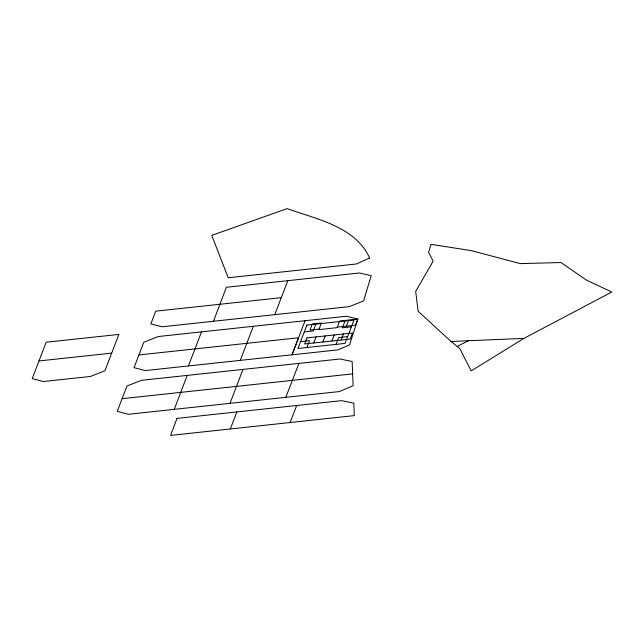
<?xml version="1.0" encoding="UTF-8"?>
<svg xmlns="http://www.w3.org/2000/svg" width="644" height="644" viewBox="0 0 644 644"><rect width="100%" height="100%" fill="white"/><g stroke="black" fill="none" stroke-linecap="round" stroke-linejoin="round"><path stroke-width="0.97" d="M187.195 375.396L174.25 409.351L128.454 414.285L117.24 411.379L126.973 385.989L141.527 380.306L339.952 358.99L352.171 361.501L353.105 385.684L339.388 391.56L174.25 409.351M201.516 331.869L188.434 365.945L145.27 370.574L134.032 367.66L143.821 342.214L158.36 336.53L346.408 316.244L357.823 319.094L349.571 344.854L337.81 349.901L188.434 365.945M213.47 321.267L226.374 287.28L359.328 272.992L371.218 275.64L363.619 300.909L349.217 306.633L162.095 326.798L150.857 323.884L155.759 311.173L281.299 297.665L287.868 280.671M240.26 360.366L253.342 326.283M230.005 403.345L242.973 369.406M230.311 428.96L236.839 411.943M274.787 314.65L281.299 297.665M305.087 320.704L292.006 354.812L298.566 337.762L138.927 354.941M306.914 347.51L309.539 340.668L300.555 341.634M315.89 324.109L313.266 330.944L304.282 331.91M313.749 342.986L316.075 336.909M290.154 422.52L296.691 405.478M322.853 342.004L325.18 335.927M331.958 341.022L334.284 334.944M336.055 344.371L338.68 337.537L347.663 336.562M345.031 320.97L342.407 327.812L351.391 326.838M341.062 340.04L343.397 333.962M346.392 326.146L348.718 320.068M111.702 353.129L118.89 334.413L46.167 342.222L32.2 378.6L43.438 381.514L90.369 376.474L104.9 370.791L111.702 353.129L38.97 360.946M285.775 397.34L298.953 363.393M523.894 338.39L471.191 370.88L459.727 348.493L451.058 341.473L418.133 311.277L415.686 291.362L433.162 261.158L428.59 252.279L431.013 244.334L471.432 250.653L520.296 263.621L560.988 262.519L586.273 280.011L611.8 292.03L523.894 338.39L451.058 341.473M457.208 346.472L468.397 340.7M319.07 329.092L309.965 330.066L312.3 323.988L321.404 323.014L318.869 329.615L337.086 327.651L339.613 321.05L357.823 319.094L355.496 325.172L337.287 327.128M122.102 398.684L352.646 373.882M176.987 418.383L170.588 435.4L354.281 415.613L353.814 403.152L341.586 400.649L176.987 418.383M306.906 325.075L297.931 348.476L345.039 343.405L354.015 320.004L306.906 325.075M306.971 337.883L304.636 343.96L350.167 339.066L352.501 332.988L306.971 337.883M369.624 258.027L356.414 263.984L228.193 277.765L211.779 235.374L287.176 208.6C316.486 219.258 355.319 226.39 369.624 258.027"/></g></svg>
